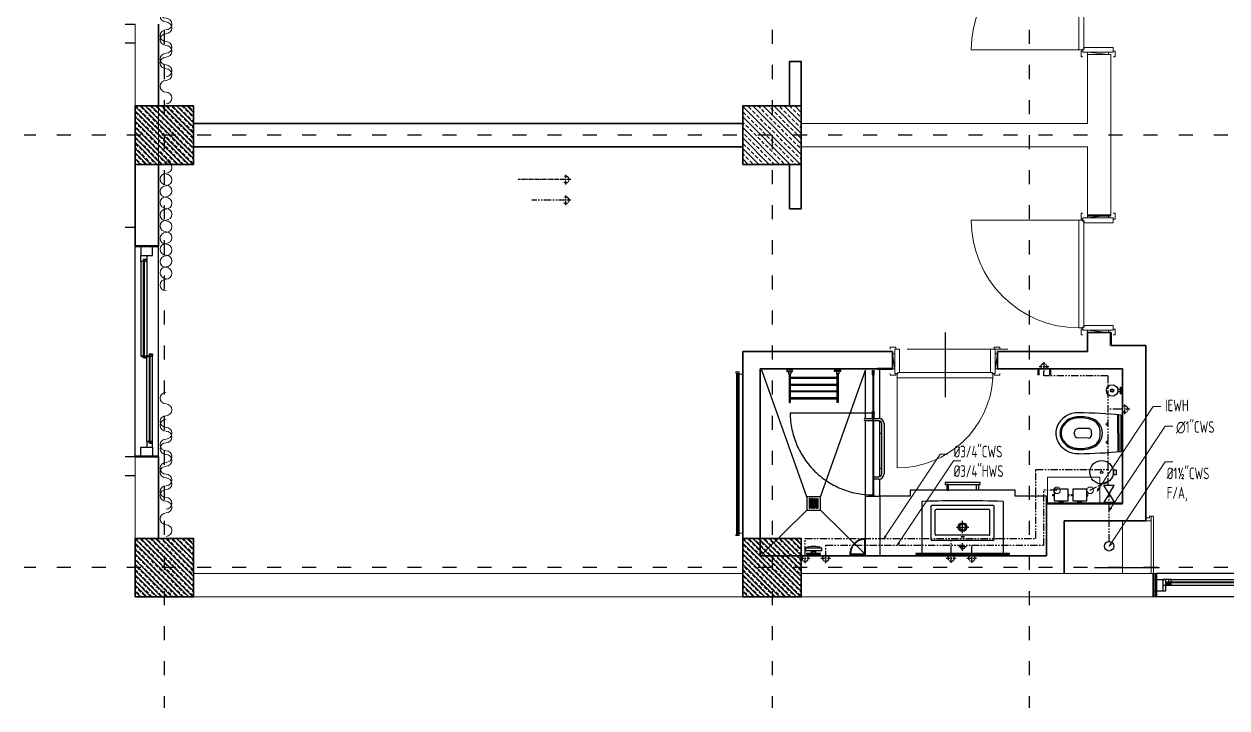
# Model space of a CAD drawing. Header units: millimetres. Extents: x 626118 to 667468, y 4481694 to 4492717.
# Drawn here: x 653691 to 654720, y 4482875 to 4483460 of the extents above; entities that cross this region are included whole.
import ezdxf

# ---------------------------------------------------------------- set-up
doc = ezdxf.new("R2010")
doc.units = ezdxf.units.MM
for name, pattern in [('ACAD_ISO03W100', [30, 12, -18]), ('CENTER2', [1.125, 0.75, -0.125, 0.125, -0.125]), ('DASHDOT', [1, 0.5, -0.25, 0, -0.25]), ('DUZ', [500, 500]), ('HIDDEN', [0.375, 0.25, -0.125]), ('HIDDEN2', [0.1875, 0.125, -0.0625]), ('PHANTOM', [2.5, 1.25, -0.25, 0.25, -0.25, 0.25, -0.25])]:
    doc.linetypes.add(name, pattern=pattern)
doc.layers.get('0').update_dxf_attribs({"color": 1, "linetype": 'DUZ'})
for name, color, linetype in [('0 MC MAHAL', 94, 'Continuous'), ('a_cam', 161, 'Continuous'), ('a_gorunus', 233, 'Continuous'), ('a_mobilya', 1, 'Continuous'), ('a_mobilya_tarama', 253, 'Continuous'), ('a_seramik', 241, 'Continuous'), ('a_seramik_tarama', 85, 'Continuous'), ('a_vitrifiye', 195, 'Continuous'), ('AGAC', 116, 'Continuous'), ('CWS', 2, 'DASHDOT'), ('GI-PIPE', 4, 'Continuous'), ('KOLTAR_F', 145, 'Continuous'), ('PEN', 161, 'Continuous'), ('pen.kap.olc', 205, 'Continuous'), ('PL-CWS', 80, 'PHANTOM'), ('PL-HWS', 4, 'CENTER2'), ('PL_TEXT', 3, 'Continuous'), ('söve', 26, 'DUZ')]:
    doc.layers.add(name, color=color, linetype=linetype)
for name, color, linetype, lineweight in [('cam', 143, 'Continuous', 20), ('DUV', 220, 'Continuous', 50), ('DUVAR', 7, 'Continuous', 35), ('FE_MOBTEF.2', 33, 'Continuous', 18), ('FE_PERDE', 205, 'Continuous', 15), ('gor25', 142, 'Continuous', 25), ('iç duvar', 7, 'Continuous', 50), ('KAPEN', 151, 'Continuous', 9), ('KOLON_F', 3, 'Continuous', 35), ('sabt_tef', 181, 'Continuous', 30), ('WH', 7, 'Continuous', 5)]:
    doc.layers.add(name, color=color, linetype=linetype, lineweight=lineweight)
doc.styles.add('din.shx', font='din.shx', dxfattribs={"width": 0.7})
pattern_1 = [(135, (5158938.051, 3822756.311), (-4.4901280605, -4.4901280605), []), (135, (5158938.051, 3822760.8014), (-4.4901280605, -4.4901280605), [3.175, -1.5875])]
pattern_2 = [(135, (5159458.051, 3822756.311), (-4.4901280605, -4.4901280605), []), (135, (5159458.051, 3822760.8014), (-4.4901280605, -4.4901280605), [3.175, -1.5875])]

# ---------------------------------------------------------------- blocks, each defined once
blk = doc.blocks.new('GEN_BLOCK00601')
at = {"linetype": 'Continuous', "ltscale": 50}
for centre, start, end in [((50, 50), 0, 180), ((150, 50), 180, 0), ((250, 50), 0, 180), ((350, 50), 180, 0), ((450, 50), 0, 180), ((550, 50), 180, 0), ((650, 50), 0, 180), ((750, 50), 180, 0), ((850, 50), 0, 180), ((950, 50), 180, 0)]:
    blk.add_arc(centre, 50, start, end, dxfattribs=at)
for tag in ['FLOOR', 'Sfb']:
    blk.add_attdef(tag, (0, 0), '', height=1)
blk = doc.blocks.new('K210')
for p, q in [((0.04, 0.985), (0.04, 0.032)), ((0.04, 0.032), (0.047, 0.032)), ((0.047, 0.032), (0.047, 0.022)), ((0.047, 0.022), (0.953, 0.022)), ((0.953, 0.032), (0.96, 0.032)), ((0.953, 0.022), (0.953, 0.032)), ((0.96, 0.032), (0.96, 0.065))]:
    blk.add_line(p, q)
for points in [[(-0.02, 0.03), (-0.02, 0.045), (0.03, 0.045), (0.03, 0.03)], [(0.04, 0.065), (0.96, 0.065)], [(1.02, 0.03), (1.02, 0.045), (0.97, 0.045), (0.97, 0.03)], [(0.02, -0.19), (0, -0.19), (0.02, -0.01), (0, -0.01)], [(0.98, -0.19), (1, -0.19), (0.98, -0.01), (1, -0.01)], [(-0.02, -0.23), (-0.02, -0.245), (0.03, -0.245), (0.03, -0.23)], [(1.02, -0.23), (1.02, -0.245), (0.97, -0.245), (0.97, -0.23)]]:
    blk.add_lwpolyline(points)
for points in [[(0.02, 0.03), (0.045, 0.03), (0.045, 0.02), (0.06, 0.02), (0.06, -0.23), (0.02, -0.23)], [(0.98, 0.03), (0.955, 0.03), (0.955, 0.02), (0.94, 0.02), (0.94, -0.23), (0.98, -0.23)]]:
    blk.add_lwpolyline(points, close=True)
blk.add_arc((0.04, 0.065), 0.92, 0, 90)
blk = doc.blocks.new('new block')
at = {"layer": 'KAPEN'}
for p, q in [((105202.053, 48261.86), (105202.02, 48261.86)), ((105202.053, 48261.853), (105202.053, 48261.86)), ((105202.063, 48261.853), (105202.053, 48261.853)), ((105202.063, 48261.047), (105202.063, 48261.853)), ((105201.25, 48261.04), (105202.053, 48261.04)), ((105202.053, 48261.047), (105202.063, 48261.047)), ((105202.053, 48261.04), (105202.053, 48261.047))]:
    blk.add_line(p, q, dxfattribs=at)
for points in [[(105202.02, 48261.04), (105202.02, 48261.86)], [(105202.055, 48261.92), (105202.04, 48261.92), (105202.04, 48261.87), (105202.055, 48261.87)], [(105202.225, 48261.88), (105202.225, 48261.9), (105202.095, 48261.88), (105202.095, 48261.9)], [(105202.265, 48261.92), (105202.28, 48261.92), (105202.28, 48261.87), (105202.265, 48261.87)], [(105202.055, 48260.98), (105202.04, 48260.98), (105202.04, 48261.03), (105202.055, 48261.03)], [(105202.225, 48261.02), (105202.225, 48261), (105202.095, 48261.02), (105202.095, 48261)], [(105202.265, 48260.98), (105202.28, 48260.98), (105202.28, 48261.03), (105202.265, 48261.03)]]:
    blk.add_lwpolyline(points, dxfattribs=at)
for points in [[(105202.055, 48261.88), (105202.055, 48261.855), (105202.065, 48261.855), (105202.065, 48261.84), (105202.265, 48261.84), (105202.265, 48261.88)], [(105202.055, 48261.02), (105202.055, 48261.045), (105202.065, 48261.045), (105202.065, 48261.06), (105202.265, 48261.06), (105202.265, 48261.02)]]:
    blk.add_lwpolyline(points, close=True, dxfattribs=at)
blk.add_arc((105202.071, 48261.04), 0.822, 93.6023, 180, dxfattribs=at)
blk = doc.blocks.new('rgtkjıtdkfgölv')
at = {"layer": 'FE_MOBTEF.2'}
for p, q in [((104445.908, 48877.932), (104445.888, 48877.932)), ((104445.888, 48877.932), (104445.888, 48877.902)), ((104445.888, 48877.902), (104445.898, 48877.902)), ((104445.898, 48877.914), (104445.898, 48877.922)), ((104445.898, 48877.922), (104447.278, 48877.922)), ((104445.898, 48877.922), (104445.908, 48877.922)), ((104445.898, 48877.902), (104445.898, 48877.922)), ((104445.898, 48877.908), (104445.898, 48877.914)), ((104445.898, 48877.914), (104447.278, 48877.914)), ((104447.278, 48877.914), (104445.898, 48877.914)), ((104447.278, 48877.908), (104445.898, 48877.908)), ((104445.908, 48877.932), (104445.908, 48877.962)), ((104445.908, 48877.922), (104445.908, 48877.932)), ((104447.261, 48877.932), (104445.914, 48877.932)), ((104447.268, 48877.932), (104447.268, 48877.962)), ((104447.268, 48877.932), (104447.288, 48877.932)), ((104447.268, 48877.922), (104447.268, 48877.932)), ((104447.278, 48877.922), (104447.268, 48877.922)), ((104447.278, 48877.902), (104447.278, 48877.922)), ((104447.278, 48877.922), (104447.278, 48877.914)), ((104447.278, 48877.914), (104447.278, 48877.908)), ((104447.288, 48877.902), (104447.278, 48877.902)), ((104447.288, 48877.932), (104447.288, 48877.902))]:
    blk.add_line(p, q, dxfattribs=at)
blk = doc.blocks.new('urejjnjf')
at = {"layer": 'sabt_tef'}
for p, q in [((104450.066, 49042.304), (104449.756, 49042.304)), ((104449.911, 49042.284), (104449.756, 49042.284)), ((104449.911, 49042.276), (104449.756, 49042.276)), ((104449.911, 49042.284), (104450.066, 49042.284)), ((104449.911, 49042.276), (104450.066, 49042.276)), ((104449.846, 49042.184), (104449.822, 49042.184)), ((104449.834, 49042.195), (104449.834, 49042.184)), ((104449.834, 49042.173), (104449.834, 49042.184)), ((104449.976, 49042.184), (104450.001, 49042.184)), ((104449.989, 49042.195), (104449.989, 49042.184)), ((104449.989, 49042.173), (104449.989, 49042.184)), ((104449.911, 49042.051), (104449.9, 49042.051)), ((104449.911, 49042.051), (104449.923, 49042.051)), ((104449.87, 49042.02), (104449.872, 49041.935)), ((104449.953, 49042.02), (104449.95, 49041.935)), ((104449.911, 49041.901), (104449.907, 49041.901)), ((104449.907, 49041.901), (104449.911, 49041.901)), ((104449.915, 49041.901), (104449.911, 49041.901)), ((104449.911, 49041.901), (104449.915, 49041.901))]:
    blk.add_line(p, q, dxfattribs=at)
for centre, major_axis, start_param, end_param in [((104454.736, 49041.852), (3.536, 3.536), 2.265542, 2.338186), ((104445.087, 49041.852), (-3.536, 3.536), 3.944999, 4.017643), ((104449.834, 49042.184), (-0.0053, 0.0053), 3.926991, 7.068583), ((104449.834, 49042.184), (0.0053, 0.0053), 2.356194, 5.497787), ((104449.989, 49042.184), (-0.0053, 0.0053), 3.926991, 7.068583), ((104449.989, 49042.184), (0.0053, 0.0053), 2.356194, 5.497787), ((104450.07, 49041.955), (0.212, 0.212), 1.997007, 2.51551), ((104449.911, 49042.014), (0.0919, 0.0919), 0.785398, 1.997007), ((104449.9, 49042.015), (-0.0778, 0.0778), -0.884575, 0.555132), ((104449.9, 49042.021), (0.0212, 0.0212), 0.785398, 2.385987), ((104449.911, 49042.014), (-0.0919, 0.0919), 4.286178, 5.497787), ((104449.922, 49042.015), (0.0778, 0.0778), 5.728053, 7.16776), ((104449.923, 49042.021), (-0.0212, 0.0212), 3.897198, 5.497787), ((104449.752, 49041.955), (0.212, 0.212), 5.338472, 5.856974), ((104450.07, 49041.955), (0.205, 0.205), 2.057267, 2.51551), ((104449.752, 49041.955), (0.205, 0.205), 5.338472, 5.796715), ((104449.926, 49041.931), (-0.134, 0.134), 0.731068, 1.971798), ((104449.926, 49041.931), (0.109, 0.109), 2.51551, 3.542594), ((104449.926, 49041.931), (-0.102, 0.102), 0.944713, 1.971798), ((104449.907, 49041.936), (-0.0247, 0.0247), 0.815191, 2.356194), ((104449.915, 49041.936), (0.0247, 0.0247), 3.926991, 5.467994), ((104449.896, 49041.931), (-0.102, 0.102), 2.740591, 3.767676), ((104449.896, 49041.931), (-0.109, 0.109), 2.740591, 3.767676), ((104449.896, 49041.931), (0.134, 0.134), 4.311388, 5.552117), ((104449.911, 49041.894), (0.106, 0.106), 3.542594, 3.926991), ((104449.911, 49041.894), (0.0806, 0.0806), 3.542594, 3.926991), ((104449.911, 49041.894), (0.0735, 0.0735), 3.542594, 3.926991), ((104449.911, 49041.894), (-0.0735, 0.0735), 2.356194, 2.740591), ((104449.911, 49041.894), (-0.0806, 0.0806), 2.356194, 2.740591), ((104449.911, 49041.894), (-0.106, 0.106), 2.356194, 2.740591)]:
    blk.add_ellipse(centre, major_axis=major_axis, ratio=1, start_param=start_param, end_param=end_param, dxfattribs=at)
blk = doc.blocks.new('sj4rıekfsdöşlçdoeköd')
blk.add_line((104449.338, 48901.752), (104449.338, 48901.767))
at = {"layer": 'a_cam'}
for p, q in [((104448.32, 48901.126), (104448.32, 48901.118)), ((104448.668, 48901.126), (104448.32, 48901.126)), ((104448.32, 48901.118), (104448.668, 48901.118)), ((104448.668, 48901.118), (104448.668, 48901.126)), ((104448.686, 48901.126), (104448.686, 48901.118)), ((104449.378, 48901.126), (104448.686, 48901.126)), ((104448.686, 48901.118), (104449.378, 48901.118)), ((104449.378, 48901.118), (104449.378, 48901.126))]:
    blk.add_line(p, q, dxfattribs=at)
at = {"layer": 'a_gorunus'}
for p, q in [((104448.724, 48901.18), (104448.312, 48901.18)), ((104449.221, 48901.18), (104448.746, 48901.18)), ((104449.388, 48901.18), (104449.242, 48901.18)), ((104448.723, 48901.056), (104448.312, 48901.056)), ((104449.388, 48901.056), (104448.743, 48901.056))]:
    blk.add_line(p, q, dxfattribs=at)
at = {"layer": 'a_mobilya'}
for p, q in [((104448.723, 48901.126), (104448.723, 48901.17)), ((104448.743, 48901.17), (104448.743, 48901.126)), ((104448.768, 48901.215), (104449.198, 48901.215)), ((104449.198, 48901.195), (104448.768, 48901.195)), ((104449.223, 48901.126), (104449.223, 48901.17)), ((104449.243, 48901.17), (104449.243, 48901.126)), ((104448.723, 48901.055), (104448.723, 48901.118)), ((104448.743, 48901.118), (104448.743, 48901.055))]:
    blk.add_line(p, q, dxfattribs=at)
for centre, major_axis, start_param, end_param in [((104448.768, 48901.17), (0.0318, 0.0318), 0.785398, 2.356194), ((104448.768, 48901.17), (0.0177, 0.0177), 0.785398, 2.356194), ((104449.198, 48901.17), (-0.0318, 0.0318), 3.926991, 5.497787), ((104449.198, 48901.17), (-0.0177, 0.0177), 3.926991, 5.497787), ((104448.733, 48901.055), (0.00707, 0.00707), 2.356194, 5.497787)]:
    blk.add_ellipse(centre, major_axis=major_axis, ratio=1, start_param=start_param, end_param=end_param, dxfattribs=at)
at = {"layer": 'a_mobilya_tarama', "linetype": 'HIDDEN2', "ltscale": 200}
for p, q in [((104449.393, 48900.67), (104448.312, 48901.056)), ((104449.508, 48900.67), (104449.888, 48901.056)), ((104449.41, 48900.626), (104449.41, 48900.621)), ((104449.49, 48900.626), (104449.41, 48900.626)), ((104449.411, 48900.65), (104449.411, 48900.645)), ((104449.491, 48900.65), (104449.411, 48900.65)), ((104449.411, 48900.645), (104449.491, 48900.645)), ((104449.411, 48900.638), (104449.411, 48900.633)), ((104449.491, 48900.638), (104449.411, 48900.638)), ((104449.411, 48900.633), (104449.491, 48900.633)), ((104449.49, 48900.621), (104449.49, 48900.626)), ((104449.491, 48900.645), (104449.491, 48900.65)), ((104449.491, 48900.633), (104449.491, 48900.638)), ((104449.393, 48900.555), (104448.312, 48900.168)), ((104449.41, 48900.621), (104449.49, 48900.621)), ((104449.41, 48900.603), (104449.41, 48900.598)), ((104449.49, 48900.603), (104449.41, 48900.603)), ((104449.41, 48900.598), (104449.49, 48900.598)), ((104449.41, 48900.592), (104449.41, 48900.587)), ((104449.49, 48900.592), (104449.41, 48900.592)), ((104449.41, 48900.587), (104449.49, 48900.587)), ((104449.41, 48900.58), (104449.41, 48900.575)), ((104449.49, 48900.58), (104449.41, 48900.58)), ((104449.41, 48900.575), (104449.49, 48900.575)), ((104449.411, 48900.615), (104449.411, 48900.61)), ((104449.491, 48900.615), (104449.411, 48900.615)), ((104449.411, 48900.61), (104449.491, 48900.61)), ((104449.49, 48900.598), (104449.49, 48900.603)), ((104449.49, 48900.587), (104449.49, 48900.592)), ((104449.49, 48900.575), (104449.49, 48900.58)), ((104449.491, 48900.61), (104449.491, 48900.615)), ((104449.508, 48900.555), (104449.888, 48900.168))]:
    blk.add_line(p, q, dxfattribs=at)
at = {"layer": 'a_seramik'}
for p, q in [((104449.388, 48902.606), (104449.388, 48902.337)), ((104449.45, 48902.606), (104449.388, 48902.606)), ((104449.338, 48902.337), (104449.338, 48901.437)), ((104449.388, 48902.337), (104449.338, 48902.337)), ((104449.338, 48901.437), (104449.388, 48901.437)), ((104449.388, 48901.437), (104449.388, 48901.18)), ((104449.388, 48901.18), (104449.9, 48901.18)), ((104449.388, 48901.056), (104449.388, 48901.18)), ((104449.9, 48901.056), (104449.388, 48901.056))]:
    blk.add_line(p, q, dxfattribs=at)
at = {"layer": 'a_seramik_tarama'}
for p, q in [((104448.85, 48901.18), (104448.85, 48901.195)), ((104449.15, 48901.18), (104449.15, 48901.195))]:
    blk.add_line(p, q, dxfattribs=at)
at = {"layer": 'a_vitrifiye'}
for p, q in [((104449.888, 48901.487), (104449.888, 48902.287)), ((104448.352, 48901.129), (104448.312, 48901.129)), ((104448.312, 48901.114), (104448.352, 48901.114)), ((104448.315, 48901.126), (104448.352, 48901.126)), ((104448.352, 48901.117), (104448.315, 48901.117)), ((104448.352, 48901.126), (104448.352, 48901.129)), ((104448.352, 48901.114), (104448.352, 48901.117)), ((104448.668, 48901.129), (104448.678, 48901.129)), ((104448.668, 48901.114), (104448.668, 48901.129)), ((104448.678, 48901.114), (104448.668, 48901.114)), ((104448.678, 48901.129), (104448.678, 48901.114)), ((104448.678, 48901.114), (104448.718, 48901.114)), ((104448.681, 48901.117), (104448.681, 48901.126)), ((104448.681, 48901.126), (104448.718, 48901.126)), ((104448.718, 48901.117), (104448.681, 48901.117)), ((104449.378, 48901.129), (104449.378, 48901.114)), ((104449.378, 48901.129), (104449.378, 48901.114)), ((104449.388, 48901.129), (104449.378, 48901.129)), ((104449.378, 48901.114), (104449.388, 48901.114)), ((104449.388, 48901.129), (104449.388, 48901.114)), ((104449.388, 48901.114), (104449.388, 48901.129))]:
    blk.add_line(p, q, dxfattribs=at)
at = {"layer": 'a_vitrifiye', "linetype": 'HIDDEN', "ltscale": 10}
for p, q in [((104448.678, 48901.129), (104448.678, 48900.411)), ((104448.718, 48901.129), (104448.678, 48901.129))]:
    blk.add_line(p, q, dxfattribs=at)
at = {"layer": 'a_vitrifiye', "linetype": 'HIDDEN'}
for p, q in [((104448.718, 48901.129), (104448.718, 48901.126)), ((104448.718, 48901.114), (104448.718, 48901.117))]:
    blk.add_line(p, q, dxfattribs=at)
at = {"layer": 'a_vitrifiye', "linetype": 'HIDDEN', "ltscale": 10}
blk.add_ellipse((104448.672, 48901.117), major_axis=(-0.499, 0.499), ratio=1, start_param=2.364699, end_param=3.928437, dxfattribs=at)
at = {"layer": 'sabt_tef'}
for p, q in [((104448.457, 48903.238), (104448.457, 48903.244)), ((104448.512, 48903.244), (104448.457, 48903.244)), ((104448.512, 48903.238), (104448.457, 48903.238)), ((104448.46, 48903.234), (104448.46, 48903.238)), ((104448.46, 48903.234), (104448.509, 48903.234)), ((104448.475, 48903.232), (104448.475, 48903.214)), ((104448.495, 48903.232), (104448.495, 48903.214)), ((104448.509, 48903.234), (104448.509, 48903.238)), ((104448.512, 48903.238), (104448.512, 48903.244)), ((104449.162, 48903.202), (104449.205, 48903.202)), ((104449.162, 48903.181), (104449.162, 48903.202)), ((104449.205, 48903.202), (104449.205, 48903.181)), ((104449.205, 48903.181), (104449.162, 48903.181)), ((104449.43, 48902.949), (104449.33, 48902.949)), ((104449.33, 48902.949), (104449.33, 48902.829)), ((104449.375, 48902.959), (104449.375, 48902.949)), ((104449.385, 48902.959), (104449.375, 48902.959)), ((104449.375, 48902.949), (104449.385, 48902.949)), ((104449.385, 48902.949), (104449.385, 48902.959)), ((104449.43, 48902.829), (104449.43, 48902.949)), ((104449.43, 48902.892), (104449.435, 48902.892)), ((104449.435, 48902.904), (104449.445, 48902.904)), ((104449.435, 48902.874), (104449.435, 48902.904)), ((104449.435, 48902.892), (104449.435, 48902.887)), ((104449.445, 48902.904), (104449.445, 48902.874)), ((104449.33, 48902.829), (104449.43, 48902.829)), ((104449.43, 48902.789), (104449.33, 48902.789)), ((104449.33, 48902.789), (104449.33, 48902.669)), ((104449.375, 48902.829), (104449.385, 48902.829)), ((104449.375, 48902.819), (104449.375, 48902.829)), ((104449.385, 48902.819), (104449.375, 48902.819)), ((104449.375, 48902.799), (104449.375, 48902.789)), ((104449.385, 48902.799), (104449.375, 48902.799)), ((104449.375, 48902.789), (104449.385, 48902.789)), ((104449.385, 48902.829), (104449.385, 48902.819)), ((104449.385, 48902.789), (104449.385, 48902.799)), ((104449.435, 48902.887), (104449.43, 48902.887)), ((104449.43, 48902.669), (104449.43, 48902.789)), ((104449.445, 48902.874), (104449.435, 48902.874)), ((104449.43, 48902.732), (104449.435, 48902.732)), ((104449.435, 48902.727), (104449.43, 48902.727)), ((104449.435, 48902.744), (104449.445, 48902.744)), ((104449.435, 48902.714), (104449.435, 48902.744)), ((104449.435, 48902.732), (104449.435, 48902.727)), ((104449.445, 48902.714), (104449.435, 48902.714)), ((104449.445, 48902.744), (104449.445, 48902.714)), ((104448.312, 48902.641), (104448.312, 48902.631)), ((104448.342, 48902.641), (104448.312, 48902.641)), ((104448.312, 48902.631), (104448.342, 48902.631)), ((104448.342, 48902.641), (104448.342, 48902.645)), ((104448.342, 48902.627), (104448.342, 48902.631)), ((104449.33, 48902.669), (104449.43, 48902.669)), ((104449.375, 48902.669), (104449.385, 48902.669)), ((104449.375, 48902.659), (104449.375, 48902.669)), ((104449.385, 48902.659), (104449.375, 48902.659)), ((104449.385, 48902.669), (104449.385, 48902.659)), ((104448.312, 48902.541), (104448.312, 48902.531)), ((104448.342, 48902.541), (104448.312, 48902.541)), ((104448.312, 48902.531), (104448.342, 48902.531)), ((104448.342, 48902.541), (104448.342, 48902.545)), ((104448.342, 48902.527), (104448.342, 48902.531)), ((104449.878, 48902.287), (104449.878, 48901.487)), ((104449.888, 48902.287), (104449.878, 48902.287)), ((104449.881, 48902.237), (104449.44, 48902.237)), ((104449.888, 48901.544), (104449.888, 48902.23)), ((104449.468, 48902.15), (104449.468, 48901.624)), ((104449.761, 48902.157), (104449.475, 48902.157)), ((104449.504, 48902.114), (104449.504, 48901.66)), ((104449.716, 48902.121), (104449.511, 48902.121)), ((104449.723, 48902.114), (104449.723, 48901.66)), ((104449.768, 48902.15), (104449.768, 48901.624)), ((104449.273, 48902.037), (104449.273, 48901.737)), ((104449.288, 48902.037), (104449.273, 48902.037)), ((104449.288, 48901.737), (104449.288, 48902.037)), ((104449.288, 48902.007), (104449.288, 48902.022)), ((104449.288, 48902.022), (104449.338, 48902.022)), ((104449.338, 48902.007), (104449.288, 48902.007)), ((104449.706, 48901.887), (104449.601, 48901.887)), ((104449.653, 48901.835), (104449.653, 48901.94)), ((104449.856, 48901.887), (104449.791, 48901.887)), ((104449.823, 48901.92), (104449.823, 48901.854)), ((104449.288, 48901.767), (104449.288, 48901.752)), ((104449.338, 48901.767), (104449.288, 48901.767)), ((104449.273, 48901.737), (104449.288, 48901.737)), ((104449.288, 48901.752), (104449.338, 48901.752)), ((104449.716, 48901.653), (104449.511, 48901.653)), ((104449.761, 48901.617), (104449.475, 48901.617)), ((104449.44, 48901.537), (104449.881, 48901.537)), ((104449.878, 48901.487), (104449.888, 48901.487)), ((104449.888, 48901.056), (104449.754, 48901.056)), ((104449.883, 48901.051), (104449.759, 48901.051)), ((104449.883, 48900.927), (104449.883, 48901.051)), ((104449.888, 48900.922), (104449.888, 48901.056)), ((104448.312, 48900.792), (104448.312, 48900.842)), ((104448.312, 48900.842), (104448.322, 48900.842)), ((104448.322, 48900.842), (104448.322, 48900.792)), ((104448.322, 48900.792), (104448.312, 48900.792)), ((104448.322, 48900.827), (104448.342, 48900.827)), ((104448.322, 48900.807), (104448.342, 48900.807)), ((104448.342, 48900.827), (104448.342, 48900.807)), ((104448.342, 48900.822), (104448.587, 48900.822)), ((104448.342, 48900.812), (104448.587, 48900.812)), ((104448.372, 48900.812), (104448.382, 48900.812)), ((104448.372, 48900.412), (104448.372, 48900.812)), ((104448.382, 48900.812), (104448.382, 48900.412)), ((104448.432, 48900.812), (104448.442, 48900.812)), ((104448.432, 48900.412), (104448.432, 48900.812)), ((104448.442, 48900.812), (104448.442, 48900.412)), ((104448.487, 48900.812), (104448.497, 48900.812)), ((104448.487, 48900.412), (104448.487, 48900.812)), ((104448.497, 48900.812), (104448.497, 48900.412)), ((104448.557, 48900.812), (104448.547, 48900.812)), ((104448.547, 48900.812), (104448.547, 48900.412)), ((104448.557, 48900.412), (104448.557, 48900.812)), ((104448.587, 48900.822), (104448.587, 48900.812)), ((104449.393, 48900.67), (104449.393, 48900.555)), ((104449.508, 48900.67), (104449.393, 48900.67)), ((104449.508, 48900.555), (104449.508, 48900.67)), ((104449.853, 48900.682), (104449.833, 48900.682)), ((104449.833, 48900.682), (104449.833, 48900.542)), ((104449.853, 48900.682), (104449.833, 48900.682)), ((104449.853, 48900.617), (104449.853, 48900.682)), ((104449.853, 48900.542), (104449.853, 48900.682)), ((104449.858, 48900.632), (104449.858, 48900.617)), ((104449.878, 48900.632), (104449.858, 48900.632)), ((104449.888, 48900.624), (104449.863, 48900.624)), ((104449.863, 48900.624), (104449.863, 48900.622)), ((104449.863, 48900.622), (104449.863, 48900.624)), ((104449.863, 48900.624), (104449.888, 48900.624)), ((104449.878, 48900.672), (104449.878, 48900.624)), ((104449.888, 48900.672), (104449.878, 48900.672)), ((104449.878, 48900.624), (104449.878, 48900.632)), ((104449.888, 48900.552), (104449.888, 48900.672)), ((104449.888, 48900.6), (104449.888, 48900.624)), ((104449.888, 48900.624), (104449.888, 48900.6)), ((104449.393, 48900.555), (104449.508, 48900.555)), ((104449.833, 48900.542), (104449.853, 48900.542)), ((104449.833, 48900.542), (104449.853, 48900.542)), ((104449.865, 48900.617), (104449.853, 48900.617)), ((104449.865, 48900.617), (104449.853, 48900.617)), ((104449.853, 48900.542), (104449.853, 48900.607)), ((104449.853, 48900.607), (104449.865, 48900.607)), ((104449.853, 48900.607), (104449.865, 48900.607)), ((104449.858, 48900.607), (104449.858, 48900.592)), ((104449.858, 48900.592), (104449.878, 48900.592)), ((104449.863, 48900.622), (104449.873, 48900.622)), ((104449.883, 48900.622), (104449.863, 48900.622)), ((104449.873, 48900.602), (104449.863, 48900.602)), ((104449.863, 48900.602), (104449.863, 48900.6)), ((104449.863, 48900.6), (104449.863, 48900.602)), ((104449.863, 48900.602), (104449.883, 48900.602)), ((104449.863, 48900.6), (104449.888, 48900.6)), ((104449.888, 48900.6), (104449.863, 48900.6)), ((104449.878, 48900.592), (104449.878, 48900.6)), ((104449.878, 48900.6), (104449.878, 48900.552)), ((104449.878, 48900.552), (104449.888, 48900.552)), ((104449.883, 48900.602), (104449.883, 48900.622)), ((104448.312, 48900.432), (104448.312, 48900.382)), ((104448.322, 48900.432), (104448.312, 48900.432)), ((104448.322, 48900.382), (104448.322, 48900.432)), ((104448.312, 48900.382), (104448.322, 48900.382)), ((104448.322, 48900.417), (104448.342, 48900.417)), ((104448.322, 48900.397), (104448.342, 48900.397)), ((104448.342, 48900.397), (104448.342, 48900.417)), ((104448.342, 48900.412), (104448.587, 48900.412)), ((104448.342, 48900.402), (104448.587, 48900.402)), ((104448.382, 48900.412), (104448.372, 48900.412)), ((104448.442, 48900.412), (104448.432, 48900.412)), ((104448.497, 48900.412), (104448.487, 48900.412)), ((104448.547, 48900.412), (104448.557, 48900.412)), ((104448.587, 48900.402), (104448.587, 48900.412))]:
    blk.add_line(p, q, dxfattribs=at)
for centre, major_axis, ratio, start_param, end_param in [((104448.485, 48903.166), (0.0346, 0.0346), 1, 0.785398, 7.068583), ((104448.485, 48903.166), (0.0099, 0.0099), 1, 0.785398, 7.068583), ((104448.485, 48903.166), (-0.00707, 0.00707), 1, -0.785398, 5.497787), ((104449.184, 48903.076), (-0.0708, 0.0708), 1, -0.785398, 5.497787), ((104449.184, 48903.076), (0.00765, 0.00765), 1, 0.785398, 7.068583), ((104448.342, 48902.636), (0.00636, 0.00636), 1, 3.926991, 7.068583), ((104448.342, 48902.536), (0.00636, 0.00636), 1, 3.926991, 7.068583), ((104461.193, 48901.887), (8.319, 8.319), 1, 2.327015, 2.385374), ((104449.44, 48902.23), (-0.00495, 0.00495), 1, -0.785398, 0.751244), ((104449.881, 48902.23), (-0.00495, 0.00495), 1, 3.926991, 5.497787), ((104449.475, 48902.15), (-0.00495, 0.00495), 1, -0.785398, 0.785398), ((104449.511, 48902.114), (-0.00495, 0.00495), 1, -0.785398, 0.785398), ((104449.716, 48902.114), (-0.00495, 0.00495), 1, 3.926991, 5.497787), ((104449.761, 48902.15), (-0.00495, 0.00495), 1, 3.926991, 5.497787), ((104449.653, 48901.887), (0.0265, 0.0265), 1, 3.926991, 10.210176), ((104449.653, 48901.887), (0.0184, 0.0184), 1, 3.926991, 10.210176), ((104449.737, 48901.887), (0, 0.0123), 0.321168, 0, 6.283185), ((104449.823, 48901.887), (0.0124, 0.0124), 1, 3.926991, 10.210176), ((104449.511, 48901.66), (0.00495, 0.00495), 1, 2.356194, 3.926991), ((104449.716, 48901.66), (0.00495, 0.00495), 1, 3.926991, 5.497787), ((104449.475, 48901.624), (0.00495, 0.00495), 1, 2.356194, 3.926991), ((104449.761, 48901.624), (0.00495, 0.00495), 1, 3.926991, 5.497787), ((104449.44, 48901.544), (-0.00495, 0.00495), 1, 0.819553, 2.356194), ((104449.881, 48901.544), (0.00495, 0.00495), 1, 3.926991, 5.497787), ((104449.884, 48901.052), (-0.0917, 0.0917), 1, 0.751374, 2.390218), ((104449.884, 48901.052), (-0.0882, 0.0882), 1, 0.790124, 2.351469), ((104449.989, 48900.612), (0.121, 0.121), 1, 1.934008, 2.778381), ((104449.989, 48900.612), (0.121, 0.121), 1, 1.934008, 2.778381), ((104449.873, 48900.612), (0.00707, 0.00707), 1, 0.785398, 7.068583), ((104449.873, 48900.612), (-0.00707, 0.00707), 1, -0.785398, 0.261799), ((104449.873, 48900.612), (0.00707, 0.00707), 1, 2.879793, 3.926991)]:
    blk.add_ellipse(centre, major_axis=major_axis, ratio=ratio, start_param=start_param, end_param=end_param, dxfattribs=at)
at = {"layer": '0 MC MAHAL'}
blk.add_blockref('urejjnjf', (-1.061, -139.06), dxfattribs=at)
blk = doc.blocks.new('WH')
blk.add_lwpolyline([(-11.63, -8.07), (4.63, -8.07), (4.63, 0), (-11.63, 0)], close=True)
for centre in [(-8.63, -4.03), (1.63, -4.03)]:
    blk.add_circle(centre, 1.02)
blk = doc.blocks.new('DN PIPE')
at = {"color": 1}
for p, q in [((1.5, 0), (-1.5, 0)), ((0, -1.5, 0), (0, 1.5, 0))]:
    blk.add_line(p, q, dxfattribs=at)
blk.add_arc((0, 0, 0), 1, 230.6789, 129.3211, dxfattribs=at)
blk = doc.blocks.new('GATE')
at = {"layer": 'GI-PIPE', "color": 1, "linetype": 'Continuous'}
for points in [[(-0.02, 6.63), (-4.08, 13.26)], [(3.98, 13.26), (-4.08, 13.26)], [(-0.02, 6.63), (3.98, 13.26)], [(-0.02, 6.63), (-4.02, 0)], [(-4.02, 0), (4.04, 0)], [(-0.02, 6.63), (4.04, 0)]]:
    blk.add_lwpolyline(points, dxfattribs=at)
blk = doc.blocks.new('A$C9070866a')
at = {"layer": 'iç duvar', "color": 1, "linetype": 'Continuous', "lineweight": 5}
for p, q in [((54.5, 72.2, 0), (6.4, 0)), ((54.5, 72.2, 0), (52.5, 70.3)), ((54.5, 72.2, 0), (53.4, 69.6)), ((6.4, 0), (0, 0))]:
    blk.add_line(p, q, dxfattribs=at)

msp = doc.modelspace()

# ---------------------------------------------------------------- hatches: boundary and pattern name
at = {"layer": 'KOLTAR_F'}
h = msp.add_hatch(dxfattribs=at)
h.set_pattern_fill('ANSI33', color=256, angle=90, style=0)
h.set_pattern_definition([(135, (5158198.051, 3822756.311), (-4.4901280605, -4.4901280605), []), (135, (5158198.051, 3822760.8014), (-4.4901280605, -4.4901280605), [3.175, -1.5875])])
h.paths.add_polyline_path([(653785.58, 4483339.79), (653785.58, 4483389.79), (653835.58, 4483389.79), (653835.58, 4483339.79)])
h = msp.add_hatch(dxfattribs=at)
h.set_pattern_fill('ANSI33', color=256, angle=90, style=0)
h.set_pattern_definition(pattern_1)
h.paths.add_polyline_path([(653785.58, 4483339.79), (653785.58, 4483389.79), (653835.58, 4483389.79), (653835.58, 4483339.79)])
h = msp.add_hatch(dxfattribs=at)
h.set_pattern_fill('ANSI33', color=256, angle=90, style=0)
h.set_pattern_definition(pattern_1)
h.paths.add_polyline_path([(653785.58, 4483339.79), (653785.58, 4483389.79), (653835.58, 4483389.79), (653835.58, 4483339.79)])
h = msp.add_hatch(dxfattribs=at)
h.set_pattern_fill('ANSI33', color=256, angle=90, style=0)
h.set_pattern_definition(pattern_2)
h.paths.add_polyline_path([(654305.58, 4483339.79), (654305.58, 4483389.79), (654355.58, 4483389.79), (654355.58, 4483339.79)])
h = msp.add_hatch(dxfattribs=at)
h.set_pattern_fill('ANSI33', color=256, angle=90, style=0)
h.set_pattern_definition(pattern_2)
h.paths.add_polyline_path([(654305.58, 4483339.79), (654305.58, 4483389.79), (654355.58, 4483389.79), (654355.58, 4483339.79)])
h = msp.add_hatch(dxfattribs=at)
h.set_pattern_fill('ANSI33', color=256, angle=90, style=0)
h.set_pattern_definition([(135, (5158198.051, 3822386.311), (-4.4901280605, -4.4901280605), []), (135, (5158198.051, 3822390.8014), (-4.4901280605, -4.4901280605), [3.175, -1.5875])])
h.paths.add_polyline_path([(653785.58, 4482969.79), (653785.58, 4483019.79), (653835.58, 4483019.79), (653835.58, 4482969.79)])
h = msp.add_hatch(dxfattribs=at)
h.set_pattern_fill('ANSI33', color=256, angle=90, style=0)
h.set_pattern_definition([(135, (5158938.051, 3822386.311), (-4.4901280605, -4.4901280605), []), (135, (5158938.051, 3822390.8014), (-4.4901280605, -4.4901280605), [3.175, -1.5875])])
h.paths.add_polyline_path([(653785.58, 4482969.79), (653785.58, 4483019.79), (653835.58, 4483019.79), (653835.58, 4482969.79)])
h = msp.add_hatch(dxfattribs=at)
h.set_pattern_fill('ANSI33', color=256, angle=90, style=0)
h.set_pattern_definition([(135, (5158718.051, 3822386.311), (-4.4901280605, -4.4901280605), []), (135, (5158718.051, 3822390.8014), (-4.4901280605, -4.4901280605), [3.175, -1.5875])])
h.paths.add_polyline_path([(654305.58, 4482969.79), (654305.58, 4483019.79), (654355.58, 4483019.79), (654355.58, 4482969.79)])
h = msp.add_hatch(dxfattribs=at)
h.set_pattern_fill('ANSI33', color=256, angle=90, style=0)
h.set_pattern_definition([(135, (5159458.051, 3822386.311), (-4.4901280605, -4.4901280605), []), (135, (5159458.051, 3822390.8014), (-4.4901280605, -4.4901280605), [3.175, -1.5875])])
h.paths.add_polyline_path([(654305.58, 4482969.79), (654305.58, 4483019.79), (654355.58, 4483019.79), (654355.58, 4482969.79)])

# ---------------------------------------------------------------- linework, layer by layer
at = {"color": 232, "linetype": 'ACAD_ISO03W100'}
for p, q in [((653810.58, 4486004.79), (653810.58, 4482874.79)), ((654330.58, 4486004.79), (654330.58, 4482874.79)), ((654550.58, 4486004.79), (654550.58, 4482874.79)), ((657630.58, 4483364.79), (653690.58, 4483364.79)), ((657630.58, 4482994.79), (653690.58, 4482994.79))]:
    msp.add_line(p, q, dxfattribs=at)
at = {"layer": 'AGAC'}
for p, q in [((653785.58, 4483089.79), (653785.58, 4483269.79)), ((653785.58, 4483089.79), (653785.58, 4483269.79)), ((653785.58, 4483089.79), (653785.58, 4483269.79)), ((653805.58, 4483089.79), (653805.58, 4483269.79)), ((653805.58, 4483089.79), (653805.58, 4483269.79)), ((653805.58, 4483089.79), (653805.58, 4483269.79)), ((654825.58, 4482989.79), (654659.21, 4482989.79)), ((654825.58, 4482969.79), (654659.21, 4482969.79))]:
    msp.add_line(p, q, dxfattribs=at)
at = {"layer": 'cam'}
for p, q in [((653792.58, 4483258.29), (653792.58, 4483174.29)), ((653792.58, 4483258.29), (653792.58, 4483174.29)), ((653792.58, 4483258.29), (653792.58, 4483174.29)), ((653793.08, 4483258.29), (653793.08, 4483174.29)), ((653793.08, 4483258.29), (653793.08, 4483174.29)), ((653793.08, 4483258.29), (653793.08, 4483174.29)), ((653793.58, 4483258.29), (653793.58, 4483174.29)), ((653793.58, 4483258.29), (653793.58, 4483174.29)), ((653793.58, 4483258.29), (653793.58, 4483174.29)), ((653797.58, 4483101.29), (653797.58, 4483177.29)), ((653797.58, 4483101.29), (653797.58, 4483177.29)), ((653797.58, 4483101.29), (653797.58, 4483177.29)), ((653798.08, 4483101.29), (653798.08, 4483177.29)), ((653798.08, 4483101.29), (653798.08, 4483177.29)), ((653798.08, 4483101.29), (653798.08, 4483177.29)), ((653798.58, 4483101.29), (653798.58, 4483177.29)), ((653798.58, 4483101.29), (653798.58, 4483177.29)), ((653798.58, 4483101.29), (653798.58, 4483177.29)), ((654670.71, 4482982.79), (654741.08, 4482982.79)), ((654670.71, 4482982.29), (654741.08, 4482982.29)), ((654670.71, 4482981.79), (654741.08, 4482981.79))]:
    msp.add_line(p, q, dxfattribs=at)
at = {"layer": 'DUV'}
for p, q in [((654600.58, 4483295.9), (654620.58, 4483295.9)), ((653805.58, 4483269.79), (653785.58, 4483269.79)), ((653805.58, 4483269.79), (653785.58, 4483269.79)), ((653805.58, 4483269.79), (653785.58, 4483269.79)), ((653805.58, 4483269.79), (653785.58, 4483269.79)), ((653805.58, 4483269.79), (653785.58, 4483269.79)), ((654620.58, 4483195.9), (654620.58, 4483184.79)), ((654420.58, 4483164.79), (654433.58, 4483164.79)), ((653805.58, 4483089.79), (653785.58, 4483089.79)), ((653805.58, 4483089.79), (653785.58, 4483089.79)), ((653805.58, 4483089.79), (653785.58, 4483089.79)), ((653805.58, 4483089.79), (653785.58, 4483089.79)), ((653805.58, 4483089.79), (653785.58, 4483089.79)), ((654565.58, 4483049.79), (654630.58, 4483049.79)), ((654657.08, 4482969.79), (654657.08, 4482989.79)), ((654659.21, 4482969.79), (654659.21, 4482989.79))]:
    msp.add_line(p, q, dxfattribs=at)
at = {"layer": 'DUVAR'}
for p, q in [((653805.58, 4483459.79), (653805.58, 4483389.79)), ((653805.58, 4483459.79), (653805.58, 4483389.79)), ((653835.58, 4483374.79), (654305.58, 4483374.79)), ((653835.58, 4483354.79), (654305.58, 4483354.79)), ((653785.58, 4483269.79), (653785.58, 4483339.79)), ((653785.58, 4483269.79), (653785.58, 4483339.79)), ((653805.58, 4483269.79), (653805.58, 4483339.79)), ((653805.58, 4483269.79), (653805.58, 4483339.79)), ((653805.58, 4483269.79), (653785.58, 4483269.79)), ((653805.58, 4483269.79), (653785.58, 4483269.79)), ((653805.58, 4483269.79), (653785.58, 4483269.79)), ((654600.58, 4483195.9), (654600.58, 4483179.79)), ((654600.58, 4483195.9), (654620.58, 4483195.9)), ((654620.58, 4483184.79), (654620.58, 4483195.9)), ((654305.58, 4483179.79), (654305.58, 4483004.79)), ((654305.58, 4483179.79), (654433.58, 4483179.79)), ((654433.58, 4483164.79), (654433.58, 4483179.79)), ((654523.58, 4483179.79), (654600.58, 4483179.79)), ((654523.58, 4483179.79), (654523.58, 4483164.79)), ((654620.58, 4483184.79), (654650.58, 4483184.79)), ((654650.58, 4483034.79), (654650.58, 4483184.79)), ((654320.58, 4483164.79), (654320.58, 4483004.79)), ((654320.58, 4483164.79), (654433.58, 4483164.79)), ((654523.58, 4483164.79), (654630.58, 4483164.79)), ((654630.58, 4483049.79), (654630.58, 4483164.79)), ((653805.58, 4483089.79), (653785.58, 4483089.79)), ((653805.58, 4483089.79), (653785.58, 4483089.79)), ((653805.58, 4483089.79), (653785.58, 4483089.79)), ((653805.58, 4483089.79), (653805.58, 4483019.79)), ((653805.58, 4483089.79), (653805.58, 4483019.79)), ((653805.58, 4483019.79), (653805.58, 4483089.79)), ((654565.58, 4483004.79), (654565.58, 4483049.79)), ((654565.58, 4483049.79), (654630.58, 4483049.79)), ((654580.58, 4483034.79), (654580.58, 4482989.79)), ((654580.58, 4483034.79), (654650.58, 4483034.79)), ((654320.58, 4483004.79), (654565.58, 4483004.79)), ((654657.08, 4482969.79), (654657.08, 4482989.79)), ((654659.21, 4482969.79), (654659.21, 4482989.79))]:
    msp.add_line(p, q, dxfattribs=at)
for points in [[(654355.58, 4483389.79), (654355.58, 4483427.79), (654345.58, 4483427.79), (654345.58, 4483389.79)], [(654355.58, 4483339.79), (654355.58, 4483301.79), (654345.58, 4483301.79), (654345.58, 4483339.79)]]:
    msp.add_lwpolyline(points, dxfattribs=at)
at = {"layer": 'gor25'}
for p, q in [((653790.58, 4483256.79), (653790.58, 4483175.79)), ((653790.58, 4483256.79), (653790.58, 4483175.79)), ((653790.58, 4483256.79), (653790.58, 4483175.79)), ((653795.58, 4483256.79), (653795.58, 4483175.79)), ((653795.58, 4483256.79), (653795.58, 4483175.79)), ((653795.58, 4483256.79), (653795.58, 4483175.79)), ((653795.58, 4483102.79), (653795.58, 4483175.79)), ((653795.58, 4483102.79), (653795.58, 4483175.79)), ((653795.58, 4483102.79), (653795.58, 4483175.79)), ((653800.58, 4483102.79), (653800.58, 4483175.79)), ((653800.58, 4483102.79), (653800.58, 4483175.79)), ((653800.58, 4483102.79), (653800.58, 4483175.79)), ((654672.21, 4482984.79), (654739.58, 4482984.79)), ((654672.21, 4482979.79), (654739.58, 4482979.79))]:
    msp.add_line(p, q, dxfattribs=at)
at = {"layer": 'iç duvar', "color": 7, "lineweight": 18}
for p, q in [((653785.58, 4483269.79), (653785.58, 4483459.79)), ((653785.58, 4483459.79), (653785.58, 4483389.79)), ((653785.58, 4483459.79), (653785.58, 4483389.79)), ((653805.58, 4483269.79), (653805.58, 4483459.79)), ((654600.58, 4483433.68), (654620.58, 4483433.68)), ((654600.58, 4483433.68), (654600.58, 4483374.79)), ((654620.58, 4483433.68), (654620.58, 4483325.71)), ((654620.58, 4483295.9), (654620.58, 4483389.79)), ((654355.58, 4483374.79), (654600.58, 4483374.79)), ((654355.58, 4483354.79), (654600.58, 4483354.79)), ((654600.58, 4483295.9), (654600.58, 4483354.79)), ((653785.58, 4483089.79), (653785.58, 4483019.79)), ((653785.58, 4483089.79), (653785.58, 4483019.79)), ((653835.58, 4482989.79), (654305.58, 4482989.79)), ((653835.58, 4482989.79), (654305.58, 4482989.79)), ((654355.58, 4482989.79), (654659.21, 4482989.79)), ((654355.58, 4482989.79), (654657.08, 4482989.79)), ((653835.58, 4482969.79), (654305.58, 4482969.79)), ((653835.58, 4482969.79), (654305.58, 4482969.79)), ((654355.58, 4482969.79), (654620.58, 4482969.79)), ((654355.58, 4482969.79), (654620.58, 4482969.79)), ((654620.58, 4482969.79), (654659.21, 4482969.79)), ((654620.58, 4482969.79), (654657.08, 4482969.79))]:
    msp.add_line(p, q, dxfattribs=at)
at = {"layer": 'KAPEN'}
for p, q in [((654532.32, 4483181.79), (654446.12, 4483181.79)), ((654630.58, 4482989.79), (654630.58, 4483034.79))]:
    msp.add_line(p, q, dxfattribs=at)
msp.add_lwpolyline([(654655.08, 4483034.79), (654655.08, 4483038.79), (654653.58, 4483038.79), (654653.58, 4483037.29), (654650.58, 4483037.29), (654650.58, 4483034.79), (654655.08, 4483034.79)], close=True, dxfattribs=at)
msp.add_lwpolyline([(654655.08, 4483034.79), (654655.08, 4483038.79), (654653.58, 4483038.79), (654653.58, 4483037.29), (654650.58, 4483037.29), (654650.58, 4483034.79), (654655.08, 4483034.79)], close=True, dxfattribs=at)
msp.add_lwpolyline([(654655.08, 4482989.79), (654655.08, 4483038.79), (654657.08, 4483038.79), (654657.08, 4482989.79)], dxfattribs=at)
at = {"layer": 'KOLON_F'}
for points in [[(653785.58, 4483339.79), (653785.58, 4483389.79), (653835.58, 4483389.79), (653835.58, 4483339.79)], [(653785.58, 4483339.79), (653785.58, 4483389.79), (653835.58, 4483389.79), (653835.58, 4483339.79)], [(653785.58, 4483339.79), (653785.58, 4483389.79), (653835.58, 4483389.79), (653835.58, 4483339.79)], [(653785.58, 4483339.79), (653785.58, 4483389.79), (653835.58, 4483389.79), (653835.58, 4483339.79)], [(653785.58, 4483339.79), (653785.58, 4483389.79), (653835.58, 4483389.79), (653835.58, 4483339.79)], [(653785.58, 4483339.79), (653785.58, 4483389.79), (653835.58, 4483389.79), (653835.58, 4483339.79)], [(654305.58, 4483339.79), (654305.58, 4483389.79), (654355.58, 4483389.79), (654355.58, 4483339.79)], [(654305.58, 4483339.79), (654305.58, 4483389.79), (654355.58, 4483389.79), (654355.58, 4483339.79)], [(654305.58, 4483339.79), (654305.58, 4483389.79), (654355.58, 4483389.79), (654355.58, 4483339.79)], [(654305.58, 4483339.79), (654305.58, 4483389.79), (654355.58, 4483389.79), (654355.58, 4483339.79)], [(653785.58, 4482969.79), (653785.58, 4483019.79), (653835.58, 4483019.79), (653835.58, 4482969.79)], [(653785.58, 4482969.79), (653785.58, 4483019.79), (653835.58, 4483019.79), (653835.58, 4482969.79)], [(654305.58, 4482969.79), (654305.58, 4483019.79), (654355.58, 4483019.79), (654355.58, 4482969.79)], [(654305.58, 4482969.79), (654305.58, 4483019.79), (654355.58, 4483019.79), (654355.58, 4482969.79)]]:
    msp.add_lwpolyline(points, close=True, dxfattribs=at)
at = {"layer": 'PEN'}
for points in [[(653790.58, 4483261.79), (653790.58, 4483261.79), (653800.58, 4483261.79), (653800.58, 4483269.79), (653800.58, 4483269.79), (653790.58, 4483269.79), (653790.58, 4483269.79), (653790.58, 4483269.79), (653790.58, 4483261.79)], [(653790.58, 4483261.79), (653790.58, 4483261.79), (653800.58, 4483261.79), (653800.58, 4483269.79), (653800.58, 4483269.79), (653790.58, 4483269.79), (653790.58, 4483269.79), (653790.58, 4483269.79), (653790.58, 4483261.79)], [(653790.58, 4483261.79), (653790.58, 4483261.79), (653800.58, 4483261.79), (653800.58, 4483269.79), (653800.58, 4483269.79), (653790.58, 4483269.79), (653790.58, 4483269.79), (653790.58, 4483269.79), (653790.58, 4483261.79)], [(653790.58, 4483261.79), (653790.58, 4483261.79), (653795.58, 4483261.79), (653795.58, 4483258.29), (653793.58, 4483258.29), (653792.58, 4483258.29), (653792.58, 4483256.79), (653790.58, 4483256.79), (653790.58, 4483261.79)], [(653790.58, 4483261.79), (653790.58, 4483261.79), (653795.58, 4483261.79), (653795.58, 4483258.29), (653793.58, 4483258.29), (653792.58, 4483258.29), (653792.58, 4483256.79), (653790.58, 4483256.79), (653790.58, 4483261.79)], [(653790.58, 4483261.79), (653790.58, 4483261.79), (653795.58, 4483261.79), (653795.58, 4483258.29), (653793.58, 4483258.29), (653792.58, 4483258.29), (653792.58, 4483256.79), (653790.58, 4483256.79), (653790.58, 4483261.79)], [(653795.58, 4483258.29), (653795.58, 4483256.79), (653793.58, 4483256.79), (653793.58, 4483258.29)], [(653795.58, 4483258.29), (653795.58, 4483256.79), (653793.58, 4483256.79), (653793.58, 4483258.29)], [(653795.58, 4483258.29), (653795.58, 4483256.79), (653793.58, 4483256.79), (653793.58, 4483258.29)], [(653790.58, 4483175.79), (653790.58, 4483175.79), (653795.58, 4483175.79), (653795.58, 4483174.29), (653793.58, 4483174.29), (653792.58, 4483174.29), (653792.58, 4483175.79), (653790.58, 4483175.79), (653790.58, 4483175.79)], [(653790.58, 4483175.79), (653790.58, 4483175.79), (653795.58, 4483175.79), (653795.58, 4483174.29), (653793.58, 4483174.29), (653792.58, 4483174.29), (653792.58, 4483175.79), (653790.58, 4483175.79), (653790.58, 4483175.79)], [(653790.58, 4483175.79), (653790.58, 4483175.79), (653795.58, 4483175.79), (653795.58, 4483174.29), (653793.58, 4483174.29), (653792.58, 4483174.29), (653792.58, 4483175.79), (653790.58, 4483175.79), (653790.58, 4483175.79)], [(653795.58, 4483174.29), (653795.58, 4483175.79), (653793.58, 4483175.79), (653793.58, 4483174.29)], [(653795.58, 4483174.29), (653795.58, 4483175.79), (653793.58, 4483175.79), (653793.58, 4483174.29)], [(653795.58, 4483174.29), (653795.58, 4483175.79), (653793.58, 4483175.79), (653793.58, 4483174.29)], [(653795.58, 4483175.79), (653795.58, 4483175.79), (653800.58, 4483175.79), (653800.58, 4483177.29), (653798.58, 4483177.29), (653797.58, 4483177.29), (653797.58, 4483175.79), (653795.58, 4483175.79), (653795.58, 4483175.79)], [(653795.58, 4483175.79), (653795.58, 4483175.79), (653800.58, 4483175.79), (653800.58, 4483177.29), (653798.58, 4483177.29), (653797.58, 4483177.29), (653797.58, 4483175.79), (653795.58, 4483175.79), (653795.58, 4483175.79)], [(653795.58, 4483175.79), (653795.58, 4483175.79), (653800.58, 4483175.79), (653800.58, 4483177.29), (653798.58, 4483177.29), (653797.58, 4483177.29), (653797.58, 4483175.79), (653795.58, 4483175.79), (653795.58, 4483175.79)], [(653800.58, 4483177.29), (653800.58, 4483175.79), (653798.58, 4483175.79), (653798.58, 4483177.29)], [(653800.58, 4483177.29), (653800.58, 4483175.79), (653798.58, 4483175.79), (653798.58, 4483177.29)], [(653800.58, 4483177.29), (653800.58, 4483175.79), (653798.58, 4483175.79), (653798.58, 4483177.29)], [(653790.58, 4483097.79), (653790.58, 4483097.79), (653800.58, 4483097.79), (653800.58, 4483089.79), (653800.58, 4483089.79), (653790.58, 4483089.79), (653790.58, 4483089.79), (653790.58, 4483089.79), (653790.58, 4483097.79)], [(653790.58, 4483097.79), (653790.58, 4483097.79), (653800.58, 4483097.79), (653800.58, 4483089.79), (653800.58, 4483089.79), (653790.58, 4483089.79), (653790.58, 4483089.79), (653790.58, 4483089.79), (653790.58, 4483097.79)], [(653790.58, 4483097.79), (653790.58, 4483097.79), (653800.58, 4483097.79), (653800.58, 4483089.79), (653800.58, 4483089.79), (653790.58, 4483089.79), (653790.58, 4483089.79), (653790.58, 4483089.79), (653790.58, 4483097.79)], [(653795.58, 4483097.79), (653795.58, 4483097.79), (653800.58, 4483097.79), (653800.58, 4483101.29), (653798.58, 4483101.29), (653797.58, 4483101.29), (653797.58, 4483102.79), (653795.58, 4483102.79), (653795.58, 4483097.79)], [(653795.58, 4483097.79), (653795.58, 4483097.79), (653800.58, 4483097.79), (653800.58, 4483101.29), (653798.58, 4483101.29), (653797.58, 4483101.29), (653797.58, 4483102.79), (653795.58, 4483102.79), (653795.58, 4483097.79)], [(653795.58, 4483097.79), (653795.58, 4483097.79), (653800.58, 4483097.79), (653800.58, 4483101.29), (653798.58, 4483101.29), (653797.58, 4483101.29), (653797.58, 4483102.79), (653795.58, 4483102.79), (653795.58, 4483097.79)], [(653800.58, 4483101.29), (653800.58, 4483102.79), (653798.58, 4483102.79), (653798.58, 4483101.29)], [(653800.58, 4483101.29), (653800.58, 4483102.79), (653798.58, 4483102.79), (653798.58, 4483101.29)], [(653800.58, 4483101.29), (653800.58, 4483102.79), (653798.58, 4483102.79), (653798.58, 4483101.29)], [(654665.08, 4482984.79), (654665.08, 4482984.79), (654665.08, 4482974.79), (654657.08, 4482974.79), (654657.08, 4482974.79), (654657.08, 4482984.79), (654657.08, 4482984.79), (654657.08, 4482984.79), (654665.08, 4482984.79)], [(654667.21, 4482984.79), (654667.21, 4482984.79), (654667.21, 4482974.79), (654659.21, 4482974.79), (654659.21, 4482974.79), (654659.21, 4482984.79), (654659.21, 4482984.79), (654659.21, 4482984.79), (654667.21, 4482984.79)], [(654665.08, 4482984.79), (654665.08, 4482984.79), (654665.08, 4482979.79), (654668.58, 4482979.79), (654668.58, 4482981.79), (654668.58, 4482982.79), (654670.08, 4482982.79), (654670.08, 4482984.79), (654665.08, 4482984.79)], [(654667.21, 4482984.79), (654667.21, 4482984.79), (654667.21, 4482979.79), (654670.71, 4482979.79), (654670.71, 4482981.79), (654670.71, 4482982.79), (654672.21, 4482982.79), (654672.21, 4482984.79), (654667.21, 4482984.79)], [(654668.58, 4482979.79), (654670.08, 4482979.79), (654670.08, 4482981.79), (654668.58, 4482981.79)], [(654670.71, 4482979.79), (654672.21, 4482979.79), (654672.21, 4482981.79), (654670.71, 4482981.79)]]:
    msp.add_lwpolyline(points, close=True, dxfattribs=at)
at = {"layer": 'pen.kap.olc'}
for points in [[(654478.9, 4483140.51), (654478.9, 4483195.88)], [(654606.6, 4482994.79), (654662.18, 4482994.79)]]:
    msp.add_lwpolyline(points, dxfattribs=at)
at = {"layer": 'PL-CWS', "ltscale": 5}
for p, q in [((654154.22, 4483309.09, 0), (654124.96, 4483309.09, 0)), ((654563.19, 4483158.9, 0), (654563.2, 4483162.37, 0)), ((654617.91, 4483158.9), (654563.19, 4483158.9)), ((654617.91, 4483158.9), (654617.89, 4483065.12, 0.56)), ((654628.36, 4483130.27, 0), (654617.9, 4483130.27, 0)), ((654556.46, 4483019.64, 0), (654556.46, 4483078.73, 0)), ((654556.46, 4483078.73, 0), (654618.36, 4483078.73, 0)), ((654602.83, 4483060.95), (654617.91, 4483068.86)), ((654619.05, 4483017.16, 0), (654619.05, 4483056.71, 0)), ((654358.92, 4483006.99, 0), (654358.92, 4483019.64, 0)), ((654358.92, 4483019.64, 0), (654556.46, 4483019.64, 0)), ((654483.79, 4483007.09, 0), (654483.79, 4483019.64, 0))]:
    msp.add_line(p, q, dxfattribs=at)
at = {"layer": 'PL-CWS', "color": 1, "ltscale": 5}
for p, q in [((654563.11, 4483013.91, 0), (654563.11, 4483060.95, 0)), ((654574.48, 4483060.95), (654563.11, 4483060.95)), ((654376.58, 4483002.84, 0), (654376.58, 4483013.91, 0)), ((654376.58, 4483013.91, 0), (654563.11, 4483013.91, 0)), ((654501.46, 4483007.09, 0), (654501.46, 4483013.91, 0))]:
    msp.add_line(p, q, dxfattribs=at)
at = {"layer": 'PL-CWS', "linetype": 'Continuous', "ltscale": 3}
msp.add_circle((654619.05, 4483013.09, 0), 4.07, dxfattribs=at)
at = {"layer": 'PL-HWS', "ltscale": 5}
msp.add_line((654154.22, 4483326.76, 0), (654113.48, 4483326.76, 0), dxfattribs=at)
at = {"layer": 'söve'}
for p, q in [((653777, 4483459.79), (653785.58, 4483459.79)), ((653777, 4483443.66), (653785.58, 4483443.66)), ((653777.21, 4483285.92), (653785.58, 4483285.92)), ((653777.21, 4483285.92), (653785.58, 4483285.92)), ((653777, 4483089.79), (653785.58, 4483089.79)), ((653777, 4483089.79), (653785.58, 4483089.79)), ((653777, 4483073.66), (653785.58, 4483073.66)), ((653777, 4483073.66), (653785.58, 4483073.66))]:
    msp.add_line(p, q, dxfattribs=at)

# ---------------------------------------------------------------- block references
at = {"xscale": -100, "yscale": 100, "zscale": 100, "rotation": 270}
msp.add_blockref('new block', (-4171666.38, -6037044.69), dxfattribs=at)
at = {"layer": '0 MC MAHAL', "xscale": 100, "yscale": 100, "zscale": 100, "rotation": 270}
for name, p in [('rgtkjıtdkfgölv', (-4233490.61, 14927751.06)), ('sj4rıekfsdöşlçdoeköd', (-4235695.02, 14927994.81))]:
    msp.add_blockref(name, p, dxfattribs=at)
at = {"layer": 'CWS', "color": 1, "linetype": 'ByBlock', "ltscale": 3, "xscale": 1.075385678613699, "yscale": 1.075385678613699, "zscale": 1.075385678613699, "rotation": 359.7184051430769}
msp.add_blockref('GATE', (654618.96, 4483050.85, 0.56), dxfattribs=at)
at = {"layer": 'FE_PERDE', "yscale": 0.10000020265579, "zscale": 0.10000020265579, "rotation": 270}
for p, xscale in [((653807.08, 4483414.79), -0.10000020265579), ((653807.08, 4483331.53), 0.10000020265579), ((653807.08, 4483044.79), -0.10000020265579), ((653807.08, 4483044.79), -0.10000020265579)]:
    msp.add_blockref('GEN_BLOCK00601', p, dxfattribs=dict(at, xscale=xscale))
at = {"layer": 'FE_PERDE', "extrusion": (0, 0, -1), "yscale": 0.10000020265579, "zscale": -0.10000020265579}
for p, xscale, rotation in [((-653807.08, 4483391.56), 0.10000020265579, 90), ((-653807.08, 4483391.56), 0.10000020265579, 90.00000000000001), ((-653807.08, 4483342.12), -0.10000020265579, 90), ((-653807.08, 4483342.12), -0.10000020265579, 90), ((-653807.08, 4483021.56), 0.10000020265579, 90.00000000000001)]:
    msp.add_blockref('GEN_BLOCK00601', p, dxfattribs=dict(at, xscale=xscale, rotation=rotation))
at = {"layer": 'iç duvar', "color": 1, "linetype": 'Continuous', "lineweight": 5, "rotation": 180}
for p in [(654663.19, 4483132.55), (654673.52, 4483115.86, 0), (654480.74, 4483091.86, 0), (654492.29, 4483086.13, 0), (654673.52, 4483085.31, 0)]:
    msp.add_blockref('A$C9070866a', p, dxfattribs=at)
at = {"layer": 'KAPEN', "yscale": 100, "zscale": 100}
for p, xscale, rotation in [((654599.58, 4483433.68), 100, 90.00000000000001), ((654599.58, 4483295.9), -100, 90)]:
    msp.add_blockref('K210', p, dxfattribs=dict(at, xscale=xscale, rotation=rotation))
at = {"layer": 'PL-CWS', "color": 1, "linetype": 'ByBlock', "xscale": 2.765509595867254, "yscale": 2.765509595867254, "zscale": 2.765509595867254}
for p in [(654154.22, 4483326.76, 0), (654154.22, 4483309.09, 0), (654632.5, 4483130.27, 0)]:
    msp.add_blockref('DN PIPE', p, dxfattribs=at)
for p, rotation in [((654563.2, 4483166.52, 0), 90), ((654358.92, 4483002.84, 0), 270), ((654376.58, 4483002.84, 0), 270), ((654483.79, 4483002.94, 0), 270), ((654501.46, 4483002.94, 0), 270)]:
    msp.add_blockref('DN PIPE', p, dxfattribs=dict(at, rotation=rotation))
at = {"layer": 'WH', "xscale": -2.765509595867254, "yscale": 2.765509595867254, "zscale": 2.765509595867254, "rotation": 180}
msp.add_blockref('WH', (654598.34, 4483049.79, 0), dxfattribs=at)

# ---------------------------------------------------------------- texts
at = {"layer": 'PL_TEXT', "insert": (654687.12, 4483138.54, 12.16), "char_height": 10, "width": 380, "attachment_point": 3, "line_spacing_factor": 1.26, "style": 'din.shx'}
msp.add_mtext('IEWH', dxfattribs=at)
at = {"layer": 'PL_TEXT', "char_height": 10, "width": 110.1758, "attachment_point": 7, "style": 'din.shx'}
for s, insert in [('∅1"CWS', (654676.37, 4483109.47)), ('%%C3/4"CWS\\P%%C3/4"HWS', (654486, 4483072.38)), ('%%C1½"CWS \\PF/A, ', (654668.34, 4483051.43))]:
    msp.add_mtext(s, dxfattribs=dict(at, insert=insert))

doc.saveas('drawing.dxf')
